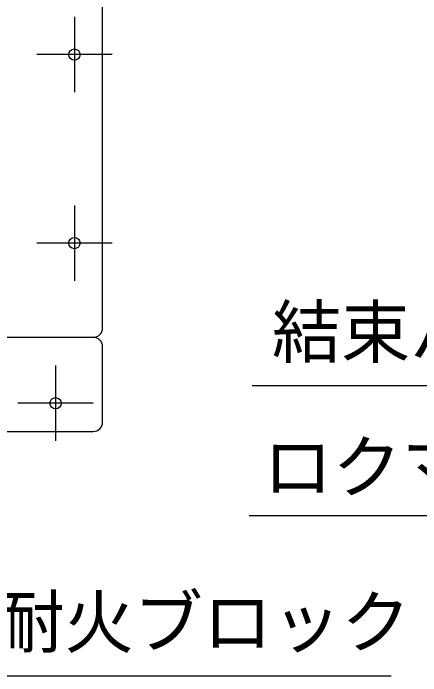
# Model space of a CAD drawing. Extents: x 443 to 1217, y -1921 to -677.
# Drawn here: x 716.09 to 736.17, y -905.48 to -872.87 of the extents above; entities that cross this region are included whole.
import ezdxf
from ezdxf.enums import TextEntityAlignment as Align

# ---------------------------------------------------------------- set-up
doc = ezdxf.new("R2010")
doc.units = 0
doc.header["$MEASUREMENT"] = 0
doc.linetypes.add('CENTER', pattern=[12.2, 5, -0.8, 0.6, -0.8, 5])
doc.layers.get('0').update_dxf_attribs({"linetype": 'CONTINUOUS'})
doc.layers.add('10', color=7, linetype='CONTINUOUS')
doc.layers.add('6', color=7, linetype='CONTINUOUS')
doc.styles.add('ｽﾀｲﾙ2', font='MS PGothic.ttf')

msp = doc.modelspace()

# ---------------------------------------------------------------- linework, layer by layer
at = {"color": 7, "linetype": 'Continuous'}
for p, q in [((748.224, -891.205), (727.865, -891.205)), ((750.025, -897.61), (727.718, -897.61)), ((713.609, -905.482), (734.72, -905.482))]:
    msp.add_line(p, q, dxfattribs=at)
at = {"layer": '6', "color": 7, "linetype": 'Continuous'}
msp.add_line((720.498, -888.356), (720.498, -870.732), dxfattribs=at)
at = {"layer": '6', "linetype": 'CENTER'}
for p, q in [((719.106, -873.051), (719.106, -876.761)), ((720.961, -874.906), (717.251, -874.906)), ((719.106, -882.327), (719.106, -886.037)), ((720.961, -884.182), (717.251, -884.182)), ((718.179, -890.211), (718.179, -893.921)), ((720.034, -892.066), (716.324, -892.066))]:
    msp.add_line(p, q, dxfattribs=at)
at = {"layer": '6', "color": 3, "linetype": 'Continuous'}
for p, q in [((648.612, -888.819), (720.034, -888.819)), ((720.498, -892.993), (720.498, -889.283)), ((648.612, -893.457), (720.034, -893.457))]:
    msp.add_line(p, q, dxfattribs=at)
for centre in [(719.106, -874.906), (719.106, -884.182), (718.179, -892.066)]:
    msp.add_circle(centre, 0.278, dxfattribs=at)
for centre, start, end in [((720.034, -888.356), 270, 0), ((720.034, -889.283), 0, 90), ((720.034, -892.993), 270, 0)]:
    msp.add_arc(centre, 0.464, start, end, dxfattribs=at)

# ---------------------------------------------------------------- texts
at = {"layer": '10', "style": 'ｽﾀｲﾙ2'}
for tag, p in [('結束バンド', (728.833, -890.555)), ('ロクマルマット', (728.406, -897.195)), ('耐火ブロック', (715.209, -904.832))]:
    msp.add_attdef(tag, text='', height=2.5, dxfattribs=at).set_placement(p, align=Align.BOTTOM_LEFT)

doc.saveas('drawing.dxf')
